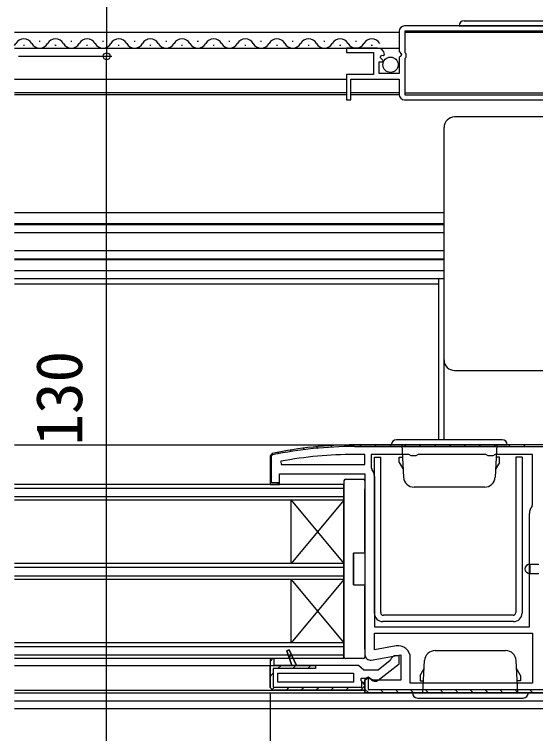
# Model space of a CAD drawing. Units: millimetres, scale not verified. Extents: x -538 to 512, y -790 to 792.
# Drawn here: x 65.7 to 164.6, y -561.6 to -425.2 of the extents above; entities that cross this region are included whole.
import ezdxf
from ezdxf.enums import TextEntityAlignment as Align

# ---------------------------------------------------------------- set-up
doc = ezdxf.new("R2010")
doc.units = ezdxf.units.MM
doc.header["$LTSCALE"] = 4
for name, color, linetype in [('0-2_YKK_11', 7, 'Continuous'), ('0-4_YKK_12', 2, 'Continuous'), ('0-5_YKK_13', 4, 'Continuous'), ('0-7_YKK_D', 6, 'Continuous')]:
    doc.layers.add(name, color=color, linetype=linetype)
doc.styles.add('ＭＳ ゴシック', font='')
doc.styles.get('ＭＳ ゴシック').set_extended_font_data('MS Gothic')

msp = doc.modelspace()

# ---------------------------------------------------------------- linework, layer by layer
at = {"layer": '0-2_YKK_11'}
for p, q in [((188.749, -427.373), (139.749, -427.373)), ((123.068, -507.158), (123.344, -507.434)), ((125.696, -506.957), (125.98, -507.242)), ((128.411, -506.845), (128.705, -507.138)), ((189.247, -506.823), (130.247, -506.823)), ((189.247, -506.823), (130.247, -506.823)), ((130.247, -507.123), (189.247, -507.123)), ((131.218, -506.823), (131.518, -507.123)), ((134.046, -506.823), (134.346, -507.123)), ((136.875, -506.823), (137.175, -507.123)), ((139.703, -506.823), (140.003, -507.123)), ((142.532, -506.823), (142.832, -507.123)), ((145.36, -506.823), (145.66, -507.123)), ((148.188, -506.823), (148.488, -507.123)), ((151.017, -506.823), (151.317, -507.123)), ((153.845, -506.823), (154.145, -507.123)), ((156.674, -506.823), (156.974, -507.123)), ((159.502, -506.823), (159.802, -507.123)), ((162.331, -506.823), (162.631, -507.123)), ((115.645, -508.22), (115.901, -508.476)), ((118.048, -507.795), (118.31, -508.057)), ((120.521, -507.44), (120.79, -507.708)), ((114.247, -509.651), (114.547, -509.951)), ((116.297, -509.928), (116.353, -510.523)), ((114.247, -512.48), (114.547, -512.78)), ((115.791, -514.023), (115.922, -514.154)), ((134.047, -512.823), (134.047, -541.323)), ((117.841, -547.11), (118.319, -546.632)), ((114.247, -547.875), (114.777, -547.345)), ((115.728, -549.223), (116.328, -548.623)), ((118.556, -549.223), (119.156, -548.623)), ((119.156, -548.623), (119.218, -548.56)), ((121.384, -549.223), (121.984, -548.623)), ((114.247, -550.703), (114.847, -550.103)), ((114.514, -553.265), (115.056, -552.723)), ((117.284, -553.323), (117.884, -552.723)), ((120.113, -553.323), (120.713, -552.723)), ((122.941, -553.323), (123.541, -552.723)), ((125.77, -553.323), (126.37, -552.723)), ((128.598, -553.323), (129.198, -552.723)), ((131.427, -553.323), (132.247, -552.502)), ((132.247, -553.107), (132.963, -553.823)), ((135.192, -553.223), (135.792, -553.823)), ((138.02, -553.223), (138.62, -553.823)), ((140.848, -553.223), (141.448, -553.823)), ((143.677, -553.223), (144.277, -553.823)), ((146.505, -553.223), (147.105, -553.823)), ((149.334, -553.223), (149.934, -553.823)), ((152.162, -553.223), (152.762, -553.823)), ((154.991, -553.223), (155.591, -553.823)), ((157.819, -553.223), (158.419, -553.823)), ((160.647, -553.223), (161.247, -553.823)), ((163.476, -553.223), (164.076, -553.823))]:
    msp.add_line(p, q, dxfattribs=at)
for points in [[(138.749, -428.373), (138.749, -432.204), (139.202, -432.744), (139.049, -433.073), (138.749, -433.373), (138.749, -436.373), (134.949, -436.373), (134.949, -434.173), (135.566, -434.173), (135.673, -433.914), (135.108, -433.349), (135.378, -432.881), (135.697, -432.966), (135.948, -432.755)], [(134.654, -431.573), (128.749, -431.573), (128.749, -432.373), (133.849, -432.373), (133.849, -436.573), (128.749, -436.573), (128.749, -441.373), (129.549, -441.373), (129.549, -437.473), (138.749, -437.473), (138.749, -440.373)], [(139.749, -441.373), (179.449, -441.373), (179.449, -440.573), (178.549, -440.573), (178.549, -439.273), (182.749, -439.273), (182.749, -440.573), (181.849, -440.573), (181.849, -441.373), (188.745, -441.373), (188.745, -439.473), (193.756, -439.255), (193.739, -438.473), (188.945, -438.473)], [(114.646, -508.42), (114.247, -508.909), (114.247, -514.323), (116.047, -514.323), (116.047, -512.323), (132.247, -512.323), (132.247, -546.623)], [(114.646, -508.42), (114.247, -508.909), (114.247, -514.323), (115.547, -514.323), (116.006, -514.023), (114.547, -514.023), (114.547, -508.909), (114.707, -508.714)], [(116.353, -510.523), (132.247, -510.523), (132.247, -508.623), (130.247, -508.623)], [(163.94, -518.4), (164.047, -518.091), (164.047, -508.623), (156.913, -508.623), (156.48, -508.873), (155.614, -508.873), (155.181, -508.623), (142.313, -508.623), (141.88, -508.873), (141.014, -508.873), (140.581, -508.623), (133.447, -508.623), (133.447, -511.091), (133.555, -511.4)], [(134.047, -541.323), (163.447, -541.323), (163.447, -519.823)], [(189.247, -553.823), (132.247, -553.823), (132.247, -551.423), (132.847, -550.933), (132.847, -553.223), (189.647, -553.223), (189.647, -539.423), (187.547, -539.423), (187.547, -538.823), (189.247, -538.823)], [(134.047, -542.523), (164.047, -542.523), (164.047, -552.023), (140.847, -552.023), (140.847, -547.211)], [(138.148, -544.946), (134.047, -545.669), (134.047, -542.523)], [(134.767, -551.411), (138.747, -548.301), (138.747, -546.823), (137.747, -546.823), (137.247, -547.324), (137.055, -547.72), (134.747, -549.523), (132.042, -549.523), (131.545, -549.073), (131.047, -548.623), (119.247, -548.623), (117.864, -545.655), (117.402, -545.842), (118.365, -548.623), (115.047, -548.623), (115.047, -547.323), (114.247, -547.323), (114.247, -548.623), (115.047, -548.623), (115.047, -547.323), (114.247, -547.323), (114.247, -552.823), (114.747, -553.323), (114.247, -552.823), (114.247, -548.623), (122.847, -548.623), (122.847, -549.223), (114.847, -549.223), (114.847, -552.723), (131.647, -552.723), (131.647, -551.753), (131.81, -551.827), (132.247, -552.323), (132.247, -553.323)], [(133.421, -547.608), (139.047, -546.616), (139.047, -551.423), (133.691, -551.423), (132.823, -550.881), (132.247, -551.2), (132.247, -553.823), (189.247, -553.823)], [(132.247, -553.323), (132.247, -552.323), (131.81, -551.827), (131.547, -551.529), (131.547, -551.023), (132.952, -551.023), (133.352, -551.223)], [(132.247, -553.323), (114.747, -553.323), (132.247, -553.323)]]:
    msp.add_lwpolyline(points, dxfattribs=at)
for points in [[(172.052, -440.473), (139.849, -440.473), (139.849, -433.473), (140.049, -433.273), (140.049, -432.673), (139.849, -432.473), (139.849, -428.273), (172.052, -428.273)], [(117.864, -545.655), (119.247, -548.623), (118.365, -548.623), (117.402, -545.842)], [(130.047, -551.823), (115.747, -551.823), (115.747, -550.123), (130.047, -550.123)]]:
    msp.add_lwpolyline(points, close=True, dxfattribs=at)
for centre, radius, start, end in [((139.749, -428.373), 1, 90.00001, 179.99999), ((134.654, -432.873), 1.3, 5.2159, 90.00002), ((139.749, -440.373), 1, 180.00001, 269.99999), ((130.247, -583.823), 77, 90, 101.68989), ((130.247, -583.823), 77, 90, 101.68989), ((130.247, -583.823), 76.7, 90, 101.68988), ((130.247, -583.823), 75.2, 89.99999, 100.69052), ((131.747, -512.823), 2.3, 0, 38.2132), ((165.747, -519.823), 2.3, 141.7868, 180), ((138.547, -547.211), 2.3, 0.00001, 99.99999), ((133.247, -546.623), 1, 180, 279.99998), ((134.152, -550.623), 1, 216.86989, 307.99998)]:
    msp.add_arc(centre, radius, start, end, dxfattribs=at)
at = {"layer": '0-4_YKK_12'}
for p, q in [((65.747, -428.573), (138.747, -428.573)), ((139.847, -428.573), (172.047, -428.573)), ((70.646, -430.313), (70.446, -430.313)), ((76.646, -430.313), (76.446, -430.313)), ((82.646, -430.313), (82.446, -430.313)), ((88.646, -430.313), (88.446, -430.313)), ((94.646, -430.313), (94.446, -430.313)), ((100.646, -430.313), (100.446, -430.313)), ((106.646, -430.313), (106.446, -430.313)), ((112.646, -430.313), (112.446, -430.313)), ((118.646, -430.313), (118.446, -430.313)), ((124.646, -430.313), (124.446, -430.313)), ((130.646, -430.313), (130.446, -430.313)), ((65.747, -431.573), (138.747, -431.573)), ((67.646, -431.073), (67.446, -431.073)), ((73.646, -431.073), (73.446, -431.073)), ((79.646, -431.073), (79.446, -431.073)), ((85.646, -431.073), (85.446, -431.073)), ((91.646, -431.073), (91.446, -431.073)), ((97.646, -431.073), (97.446, -431.073)), ((103.646, -431.073), (103.446, -431.073)), ((109.646, -431.073), (109.446, -431.073)), ((115.646, -431.073), (115.446, -431.073)), ((121.646, -431.073), (121.446, -431.073)), ((127.646, -431.073), (127.446, -431.073)), ((133.646, -431.073), (133.446, -431.073)), ((65.747, -437.473), (128.747, -437.473)), ((128.747, -440.073), (65.747, -440.073)), ((128.747, -440.423), (65.747, -440.423)), ((138.747, -440.073), (129.547, -440.073)), ((138.749, -440.423), (129.547, -440.423)), ((139.847, -440.073), (172.047, -440.073)), ((147.247, -462.823), (65.747, -462.823)), ((147.247, -464.923), (65.747, -464.923)), ((147.247, -465.073), (65.747, -465.073)), ((147.247, -466.623), (65.747, -466.623)), ((147.247, -470.023), (65.747, -470.023)), ((147.247, -471.573), (65.747, -471.573)), ((147.247, -471.723), (65.747, -471.723)), ((147.247, -473.823), (65.747, -473.823)), ((147.247, -475.323), (65.747, -475.323)), ((146.247, -505.823), (146.247, -475.323)), ((146.247, -476.323), (65.747, -476.323)), ((65.747, -506.823), (144.247, -506.823)), ((65.747, -515.023), (128.247, -515.023)), ((65.747, -516.623), (128.247, -516.623)), ((128.247, -517.323), (65.747, -517.323)), ((128.247, -517.323), (118.247, -529.323)), ((128.247, -529.323), (65.747, -529.323)), ((65.747, -530.023), (128.247, -530.023)), ((65.747, -531.623), (128.247, -531.623)), ((128.247, -532.323), (65.747, -532.323)), ((118.247, -544.323), (118.247, -532.323)), ((118.247, -532.323), (128.247, -544.323)), ((128.247, -532.323), (118.247, -544.323)), ((128.247, -544.323), (65.747, -544.323)), ((65.747, -545.023), (128.247, -545.023)), ((65.747, -546.623), (128.247, -546.623)), ((128.247, -547.323), (65.747, -547.323)), ((65.747, -548.623), (114.247, -548.623)), ((65.747, -553.323), (114.747, -553.323)), ((65.747, -553.823), (132.747, -553.823)), ((65.747, -555.323), (207.247, -555.323)), ((65.747, -556.823), (183.747, -556.823))]:
    msp.add_line(p, q, dxfattribs=at)
for points in [[(128.247, -547.323), (128.247, -514.323), (65.747, -514.323)], [(118.247, -529.323), (118.247, -517.323), (128.247, -529.323)]]:
    msp.add_lwpolyline(points, dxfattribs=at)
for centre, start, end in [((64.546, -429.854), 314.31637, 330.79746), ((67.546, -431.531), 29.20254, 150.79746), ((70.546, -429.854), 209.20254, 330.79746), ((73.546, -431.531), 29.20254, 150.79746), ((76.546, -429.854), 209.20254, 330.79746), ((79.546, -431.531), 29.20254, 150.79746), ((82.546, -429.854), 209.20254, 330.79746), ((85.546, -431.531), 29.20254, 150.79746), ((88.546, -429.854), 209.20254, 330.79746), ((91.546, -431.531), 29.20254, 150.79746), ((94.546, -429.854), 209.20254, 330.79746), ((97.546, -431.531), 29.20254, 150.79746), ((100.546, -429.854), 209.20254, 330.79746), ((103.546, -431.531), 29.20254, 150.79746), ((106.546, -429.854), 209.20254, 330.79746), ((109.546, -431.531), 29.20254, 150.79746), ((112.546, -429.854), 209.20254, 330.79746), ((115.546, -431.531), 29.20254, 150.79746), ((118.546, -429.854), 209.20254, 330.79746), ((121.546, -431.531), 29.20254, 150.79746), ((124.546, -429.854), 209.20254, 330.79746), ((127.546, -431.531), 29.20254, 150.79746), ((130.546, -429.854), 209.20254, 330.79746), ((133.546, -431.531), 29.20254, 150.79746)]:
    msp.add_arc(centre, 1.718, start, end, dxfattribs=at)
at = {"layer": '0-5_YKK_13'}
for p, q in [((151.094, -426.373), (168.094, -426.373)), ((150.094, -427.373), (169.094, -427.373)), ((147.247, -447.476), (147.247, -446.623)), ((147.247, -490.174), (147.247, -447.476)), ((147.247, -490.701), (147.247, -490.174)), ((147.247, -496.174), (147.247, -490.701)), ((149.247, -492.7), (191.247, -492.7)), ((147.247, -505.823), (147.247, -496.174)), ((158.247, -505.823), (138.247, -505.823)), ((137.247, -506.823), (159.247, -506.823)), ((139.247, -506.823), (139.567, -512.927)), ((157.247, -506.823), (156.927, -512.927)), ((134.047, -538.723), (134.047, -509.123)), ((134.047, -509.123), (135.247, -509.123)), ((135.247, -538.623), (135.247, -509.123)), ((138.747, -510.123), (138.747, -509.123)), ((138.747, -509.123), (139.368, -509.123)), ((157.747, -509.123), (157.127, -509.123)), ((157.747, -510.023), (157.747, -509.123)), ((157.747, -510.123), (157.747, -509.123)), ((162.047, -509.123), (162.047, -538.723)), ((138.747, -510.123), (139.488, -511.405)), ((157.747, -510.123), (157.007, -511.405)), ((128.247, -513.623), (128.247, -513.653)), ((128.247, -513.653), (128.247, -546.992)), ((128.547, -513.323), (128.574, -513.323)), ((128.574, -513.323), (128.656, -513.323)), ((128.656, -513.323), (131.947, -513.323)), ((132.247, -513.623), (132.247, -515.123)), ((132.247, -527.023), (132.247, -515.123)), ((154.93, -514.823), (141.565, -514.823)), ((130.047, -527.323), (130.047, -533.323)), ((132.247, -527.323), (130.047, -527.323)), ((130.047, -533.323), (130.047, -527.323)), ((132.247, -527.023), (132.247, -527.323)), ((163.539, -529.434), (163.547, -529.434)), ((163.547, -529.434), (165.247, -529.419)), ((163.547, -529.434), (163.547, -531.212)), ((163.547, -531.212), (163.539, -531.212)), ((163.547, -531.212), (165.247, -531.227)), ((132.247, -545.523), (132.247, -533.623)), ((160.347, -539.123), (135.747, -539.123)), ((160.447, -540.323), (135.647, -540.323)), ((132.247, -545.523), (132.247, -547.023)), ((145.565, -545.823), (158.93, -545.823)), ((128.247, -546.992), (128.247, -547.023)), ((131.947, -547.323), (128.656, -547.323)), ((143.247, -553.823), (143.567, -547.718)), ((161.247, -553.823), (160.927, -547.718)), ((142.747, -550.523), (143.488, -549.241)), ((161.747, -550.523), (161.007, -549.241)), ((142.747, -550.523), (142.747, -551.523)), ((142.747, -550.623), (142.747, -551.523)), ((161.747, -550.523), (161.747, -551.523)), ((142.747, -551.523), (143.368, -551.523)), ((161.747, -551.523), (161.127, -551.523)), ((163.247, -553.823), (141.247, -553.823)), ((142.247, -554.823), (162.247, -554.823))]:
    msp.add_line(p, q, dxfattribs=at)
for points in [[(202.247, -444.623), (195.747, -444.623), (149.247, -444.623)], [(162.047, -509.123), (160.847, -509.123), (160.847, -538.623)], [(130.047, -533.323), (132.247, -533.323), (132.247, -533.623)], [(128.656, -547.323), (128.574, -547.323), (128.547, -547.323)]]:
    msp.add_lwpolyline(points, dxfattribs=at)
msp.add_circle((137.097, -434.723), 1.45, dxfattribs=at)
for centre, radius, start, end in [((151.094, -427.373), 1, 90, 180), ((149.247, -446.623), 2, 90, 180), ((149.247, -490.7), 1.999, 180.01746, 270.01745), ((138.247, -506.823), 1, 90, 180), ((158.247, -506.823), 1, 0, 90), ((128.547, -513.623), 0.3, 90, 180), ((131.947, -513.623), 0.3, 0, 90), ((141.565, -512.823), 2, 183, 270), ((154.93, -512.823), 2, 270, 357), ((163.547, -530.434), 1, 90.5, 173.63457), ((163.547, -530.212), 1, 186.36543, 269.5), ((135.647, -538.723), 1.6, 180, 270), ((135.747, -538.623), 0.5, 180, 270), ((160.347, -538.623), 0.5, 270, 0), ((160.447, -538.723), 1.6, 270, 0), ((145.565, -547.823), 2, 90, 177), ((158.93, -547.823), 2, 3, 90), ((128.547, -547.023), 0.3, 180, 270), ((131.947, -547.023), 0.3, 270, 0), ((142.247, -553.823), 1, 180, 270), ((162.247, -553.823), 1, 270, 0)]:
    msp.add_arc(centre, radius, start, end, dxfattribs=at)
at = {"layer": '0-7_YKK_D'}
for p, q in [((83.247, -380.123), (83.247, -433.124)), ((66.517, -433.123), (84.247, -433.123)), ((66.848, -433.124), (84.247, -433.124)), ((83.247, -563.123), (83.247, -433.123)), ((114.247, -553.823), (114.247, -687.123))]:
    msp.add_line(p, q, dxfattribs=at)
for centre in [(83.247, -433.123), (83.247, -433.124)]:
    msp.add_circle(centre, 0.637, dxfattribs=at)

# ---------------------------------------------------------------- texts
at = {"layer": '0-7_YKK_D', "style": 'ＭＳ ゴシック'}
msp.add_text('130', height=8.798, rotation=90, dxfattribs=at).set_placement((81.247, -506.941), align=Align.BOTTOM_LEFT)

doc.saveas('drawing.dxf')
